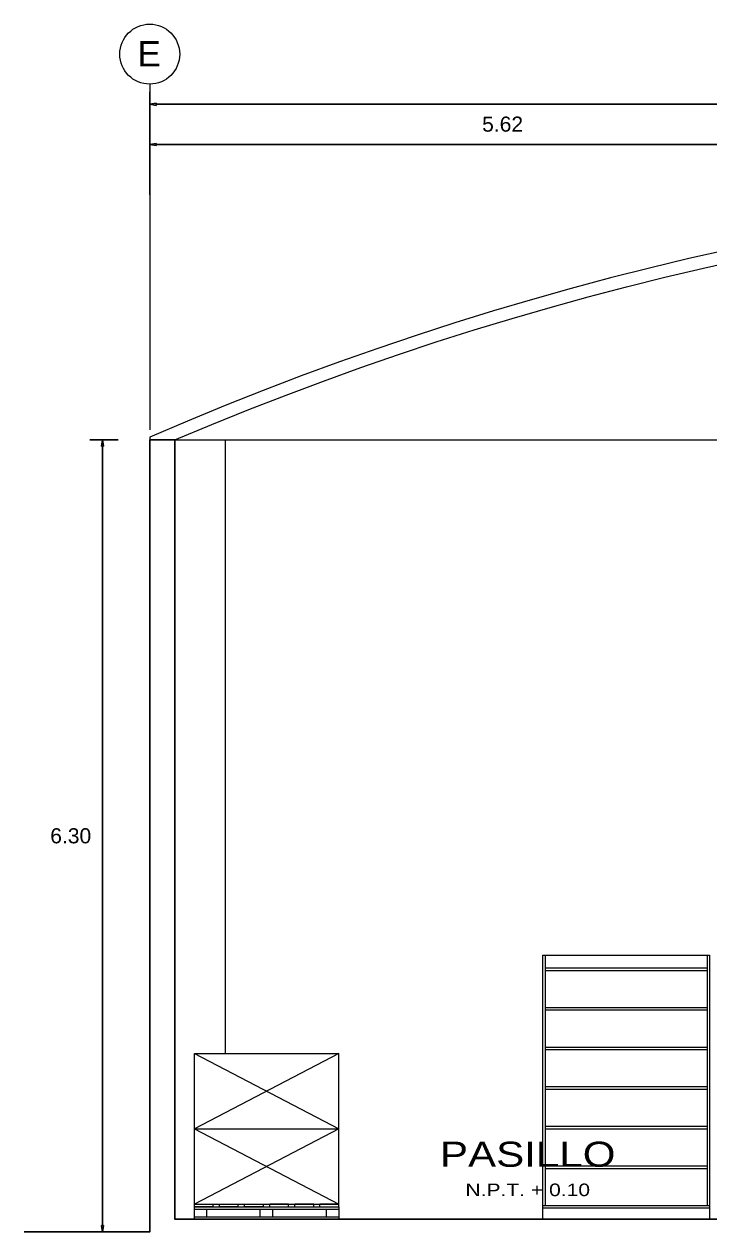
# Model space of a CAD drawing. Header units: millimetres. Extents: x 1675 to 1732.9, y 581.7 to 641.7.
# Drawn here: x 1702.71 to 1708.17, y 606.01 to 615.62 of the extents above; entities that cross this region are included whole.
import ezdxf

# ---------------------------------------------------------------- set-up
doc = ezdxf.new("R2010")
doc.units = ezdxf.units.MM
doc.set_wipeout_variables(frame=1)
doc.linetypes.add('DASHDOT', pattern=[25.4, 12.7, -6.35, 0, -6.35])
doc.layers.get('0').update_dxf_attribs({"lineweight": 5})
doc.layers.get('Defpoints').update_dxf_attribs({"color": 8, "lineweight": 5})
for name, color, linetype, lineweight in [('COTAS', 8, 'Continuous', 5), ('EJES', 92, 'DASHDOT', 5), ('MOBILIARIO', 8, 'Continuous', 5), ('MURO BAJO', 7, 'Continuous', 20), ('Muros', 7, 'Continuous', 30), ('texto', 7, 'Continuous', 5)]:
    doc.layers.add(name, color=color, linetype=linetype, lineweight=lineweight)
doc.styles.add('ROMANS', font='arial.ttf')
doc.styles.get("Standard").update_dxf_attribs({"font": 'arial.ttf'})
doc.styles.add('Texto peqño', font='sanss___.ttf', dxfattribs={"height": 0.12})
doc.dimstyles.new('100', dxfattribs={"dimtxt": 0.12, "dimasz": 0.05, "dimexe": 0.1, "dimexo": 0.25, "dimgap": 0.1, "dimtad": 1, "dimzin": 4, "dimdsep": 46, "dimtxsty": 'Texto peqño', "dimblk": 'CLOSEDBLANK', "dimcen": -0.05, "dimdle": 0.1, "dimclrd": 256, "dimclre": 256, "dimclrt": 256, "dimadec": 0, "dimazin": 0, "dimtfac": 1, "dimtix": 1, "dimtmove": 0, "dimatfit": 3, "dimldrblk": 'ARCHTICK', "dimfxl": 0, "dimarcsym": 0})
doc.dimstyles.new('100 VERT', dxfattribs={"dimtxt": 0.18, "dimasz": 0.05, "dimexe": 0.1, "dimexo": 0.25, "dimgap": 0.1, "dimtad": 2, "dimtih": 1, "dimtoh": 1, "dimzin": 4, "dimdsep": 46, "dimtxsty": 'Texto peqño', "dimblk": 'CLOSEDBLANK', "dimcen": -0.05, "dimdle": 0.1, "dimclrd": 256, "dimclre": 256, "dimclrt": 7, "dimadec": 0, "dimazin": 0, "dimtfac": 1, "dimtix": 1, "dimtmove": 0, "dimatfit": 3, "dimldrblk": 'ARCHTICK', "dimfxl": 0, "dimarcsym": 0})

# ---------------------------------------------------------------- blocks, each defined once
blk = doc.blocks.new('A$C161E2989')
at = {"color": 0}
for p, q in [((0, 2.1), (0, 0)), ((0.02, 2.1), (0, 2.1)), ((0, 2.1), (0, 0)), ((1.3101, 2.1), (0.02, 2.1)), ((0.02, 2.1), (0.02, 0.11)), ((1.3301, 2.1), (1.3101, 2.1)), ((1.3101, 2.1), (1.3101, 0.11)), ((1.3301, 2.1), (1.3301, 0)), ((1.3301, 2.1), (1.3301, 0)), ((1.3301, 2.1), (1.3301, 0)), ((1.3301, 2.1), (1.3301, 0)), ((1.3301, 2.1), (1.3301, 0)), ((1.3301, 2.1), (1.3301, 0)), ((1.3101, 2), (0.02, 2)), ((1.3101, 1.98), (0.02, 1.98)), ((1.3101, 1.685), (0.02, 1.685)), ((1.3101, 1.685), (0.02, 1.685)), ((1.3101, 1.665), (0.02, 1.665)), ((1.3101, 1.665), (0.02, 1.665)), ((1.3101, 1.37), (0.02, 1.37)), ((1.3101, 1.35), (0.02, 1.35)), ((1.3101, 1.055), (0.02, 1.055)), ((1.3101, 1.035), (0.02, 1.035)), ((1.3101, 0.74), (0.02, 0.74)), ((1.3101, 0.72), (0.02, 0.72)), ((1.3101, 0.425), (0.02, 0.425)), ((1.3101, 0.405), (0.02, 0.405)), ((1.3301, 0.11), (0, 0.11)), ((1.3301, 0.09), (0, 0.09))]:
    blk.add_line(p, q, dxfattribs=at)
blk = doc.blocks.new('_ClosedBlank')
at = {"color": 0, "linetype": 'ByBlock', "lineweight": -2}
for p, q in [((-1, 0.17), (0, 0)), ((-1, 0.17), (-1, -0.17)), ((0, 0), (-1, -0.17))]:
    blk.add_line(p, q, dxfattribs=at)
blk = doc.blocks.new('*D288')
at = {"layer": 'COTAS', "lineweight": -2}
for p, q in [((1703.712, 614.2582), (1703.712, 614.7582)), ((1709.332, 614.2582), (1709.332, 614.7582))]:
    blk.add_line(p, q, dxfattribs=at)
at = {"layer": 'COTAS', "linetype": 'ByBlock', "lineweight": -2}
blk.add_line((1703.762, 614.6582), (1709.282, 614.6582), dxfattribs=at)
at = {"layer": 'Defpoints', "color": 0}
for p in [(1709.332, 614.6582), (1703.712, 613.8082), (1709.332, 613.8082)]:
    blk.add_point(p, dxfattribs=at)
at = {"layer": 'COTAS', "lineweight": -2, "xscale": 0.05, "yscale": 0.05, "zscale": 0.05, "rotation": 180}
blk.add_blockref('_ClosedBlank', (1703.712, 614.6582), dxfattribs=at)
at = {"layer": 'COTAS', "lineweight": -2, "xscale": 0.05, "yscale": 0.05, "zscale": 0.05}
blk.add_blockref('_ClosedBlank', (1709.332, 614.6582), dxfattribs=at)
at = {"layer": 'COTAS', "insert": (1706.522, 614.8201), "char_height": 0.12, "attachment_point": 5, "style": 'Texto peqño'}
blk.add_mtext('5.62', dxfattribs=at)
blk = doc.blocks.new('_ARCHTICK')
at = {"color": 0, "linetype": 'ByBlock', "const_width": 0.15}
blk.add_lwpolyline([(-0.5, -0.5), (0.5, 0.5)], dxfattribs=at)
blk = doc.blocks.new('*D292')
at = {"layer": 'COTAS', "lineweight": -2}
for p, q in [((1703.712, 614.5784), (1703.712, 615.0784)), ((1723.712, 614.5784), (1723.712, 615.0784))]:
    blk.add_line(p, q, dxfattribs=at)
at = {"layer": 'COTAS', "linetype": 'ByBlock', "lineweight": -2}
blk.add_line((1703.762, 614.9784), (1723.662, 614.9784), dxfattribs=at)
at = {"layer": 'Defpoints', "color": 0}
for p in [(1723.712, 614.9784), (1703.712, 613.8082, 0), (1723.712, 613.8082, 0)]:
    blk.add_point(p, dxfattribs=at)
at = {"layer": 'COTAS', "lineweight": -2, "xscale": 0.05, "yscale": 0.05, "zscale": 0.05, "rotation": 180}
blk.add_blockref('_ClosedBlank', (1703.712, 614.9784), dxfattribs=at)
at = {"layer": 'COTAS', "lineweight": -2, "xscale": 0.05, "yscale": 0.05, "zscale": 0.05}
blk.add_blockref('_ClosedBlank', (1723.712, 614.9784), dxfattribs=at)
at = {"layer": 'COTAS', "insert": (1713.712, 615.1402), "char_height": 0.12, "attachment_point": 5, "style": 'Texto peqño'}
blk.add_mtext('20.00', dxfattribs=at)
blk = doc.blocks.new('*D298')
at = {"layer": 'COTAS', "lineweight": -2}
for p, q in [((1703.462, 612.3082), (1703.2357, 612.3082)), ((1703.462, 606.0082), (1703.2357, 606.0082))]:
    blk.add_line(p, q, dxfattribs=at)
at = {"layer": 'COTAS', "linetype": 'ByBlock', "lineweight": -2}
blk.add_line((1703.3357, 606.0582), (1703.3357, 612.2582), dxfattribs=at)
at = {"layer": 'Defpoints', "color": 0}
for p in [(1703.3357, 612.3082), (1703.712, 612.3082), (1703.712, 606.0082)]:
    blk.add_point(p, dxfattribs=at)
at = {"layer": 'COTAS', "lineweight": -2, "xscale": 0.05, "yscale": 0.05, "zscale": 0.05}
for p, rotation in [((1703.3357, 612.3082), 90), ((1703.3357, 606.0082), 270)]:
    blk.add_blockref('_ClosedBlank', p, dxfattribs=dict(at, rotation=rotation))
at = {"layer": 'COTAS', "color": 7, "insert": (1703.083, 609.1582), "char_height": 0.12, "attachment_point": 5, "style": 'Texto peqño'}
blk.add_mtext('6.30', dxfattribs=at)
blk = doc.blocks.new('A$C024113B8')
for p, q in [((0, 0.12), (0.15, 0.12)), ((0, 0.1), (0, 0.12)), ((0, 0), (0, 0.1)), ((0, 0.1), (1.15, 0.1)), ((0.15, 0.1), (0, 0.1)), ((0.15, 0.1), (0.15, 0.12)), ((0.2, 0.12), (0.35, 0.12)), ((0.2, 0.1), (0.2, 0.12)), ((0.35, 0.1), (0.2, 0.1)), ((0.35, 0.1), (0.35, 0.12)), ((0.4, 0.1), (0.4, 0.12)), ((0.4, 0.12), (0.55, 0.12)), ((0.55, 0.1), (0.4, 0.1)), ((0.55, 0.1), (0.55, 0.12)), ((0.75, 0.12), (0.6, 0.12)), ((0.6, 0.1), (0.6, 0.12)), ((0.6, 0.1), (0.75, 0.1)), ((0.75, 0.1), (0.75, 0.12)), ((0.95, 0.12), (0.8, 0.12)), ((0.8, 0.1), (0.8, 0.12)), ((0.8, 0.1), (0.95, 0.1)), ((0.845, 0.1), (0.92, 0.1)), ((0.95, 0.1), (0.95, 0.12)), ((1.15, 0.12), (1, 0.12)), ((1, 0.1), (1, 0.12)), ((1, 0.1), (1.1, 0.1)), ((1.15, 0.1), (1.15, 0.12)), ((1.15, 0.1), (1.15, 0)), ((0, 0.08), (1.15, 0.08)), ((0, 0.02), (1.15, 0.02)), ((0, 0), (1.15, 0)), ((0.1, 0.02), (0.1, 0.08)), ((0.525, 0.02), (0.525, 0.08)), ((0.625, 0.02), (0.625, 0.08)), ((1.05, 0.08), (1.05, 0.02))]:
    blk.add_line(p, q)
blk = doc.blocks.new('A$C66FC256A')
for p, q in [((0, 0.6), (1.15, 0.6)), ((1.15, 0.6), (0, 0)), ((0, 0), (0, 0.6)), ((0, 0.6), (1.15, 0)), ((1.15, 0), (1.15, 0.6)), ((0, 0), (1.15, 0))]:
    blk.add_line(p, q)

msp = doc.modelspace()

# ---------------------------------------------------------------- linework, layer by layer
at = {"layer": 'EJES', "ltscale": 10}
msp.add_line((1703.712, 615.1391), (1703.712, 612.3891), dxfattribs=at)
msp.add_circle((1703.712, 615.3776), 0.2385, dxfattribs=at)
at = {"layer": 'MOBILIARIO'}
msp.add_lwpolyline([(1703.712, 612.331), (1703.712, 612.3082), (1703.912, 612.3082, -0.204082), (1723.512, 612.3082), (1723.712, 612.3082), (1723.712, 612.331, 0.207715)], format="xyb", close=True, dxfattribs=at)
at = {"layer": 'MOBILIARIO', "elevation": 0}
msp.add_lwpolyline([(1704.312, 612.3082), (1723.512, 612.3082)], dxfattribs=at)
at = {"layer": 'MURO BAJO', "elevation": 0}
msp.add_lwpolyline([(1703.912, 612.3082), (1704.312, 612.3082), (1704.312, 607.4282)], dxfattribs=at)

# ---------------------------------------------------------------- block references
at = {"layer": 'MOBILIARIO', "xscale": -1}
msp.add_blockref('A$C161E2989', (1708.1697, 606.1082, 0), dxfattribs=at)
at = {"layer": 'MOBILIARIO'}
for name, p in [('A$C66FC256A', (1704.0675, 606.8282, 0)), ('A$C66FC256A', (1704.0675, 606.2282, 0)), ('A$C024113B8', (1704.0675, 606.1082, 0))]:
    msp.add_blockref(name, p, dxfattribs=at)

# ---------------------------------------------------------------- texts
at = {"layer": 'EJES', "ltscale": 10}
msp.add_text('E', height=0.2, rotation=360, dxfattribs=at).set_placement((1703.6155, 615.2809))

# ---------------------------------------------------------------- dimensions: what is measured, and where the dimension line sits
at = {"layer": 'COTAS'}
for base, p1, p2, picture, middle in [((1723.712, 614.9784, 0), (1703.712, 613.8082), (1723.712, 613.8082), '*D292', (1713.712, 615.1402, 0)), ((1709.332, 614.6582, 0), (1703.712, 613.8082, 0), (1709.332, 613.8082, 0), '*D288', (1706.522, 614.8201, 0))]:
    dim = msp.add_linear_dim(base=base, p1=p1, p2=p2, dimstyle='100', dxfattribs=at)
    dim.commit()
    dim.dimension.update_dxf_attribs({"geometry": picture, "text_midpoint": middle})
dim = msp.add_linear_dim(base=(1703.3357, 612.3082, 0), p1=(1703.712, 606.0082, 0), p2=(1703.712, 612.3082, 0), angle=90, dimstyle='100 VERT', dxfattribs=at)
dim.commit()
dim.dimension.update_dxf_attribs({"geometry": '*D298', "text_midpoint": (1703.083, 609.1582, 0)})

# ---------------------------------------------------------------- next in the draw order: linework, layer by layer
at = {"layer": 'Muros', "elevation": 0}
msp.add_lwpolyline([(1719.412, 609.3082), (1719.412, 606.1082), (1703.912, 606.1082), (1703.912, 612.3082), (1703.712, 612.3082), (1703.712, 606.0082), (1702.712, 606.0082)], dxfattribs=at)

# ---------------------------------------------------------------- next in the draw order: texts
at = {"layer": 'texto', "insert": (1706.722, 606.5082, 0), "char_height": 0.1, "attachment_point": 5, "style": 'ROMANS'}
msp.add_mtext('{\\H2x;\\W1.2;PASILLO\\P\\H0.5x;N.P.T. + 0.10}', dxfattribs=at)

doc.saveas('drawing.dxf')
